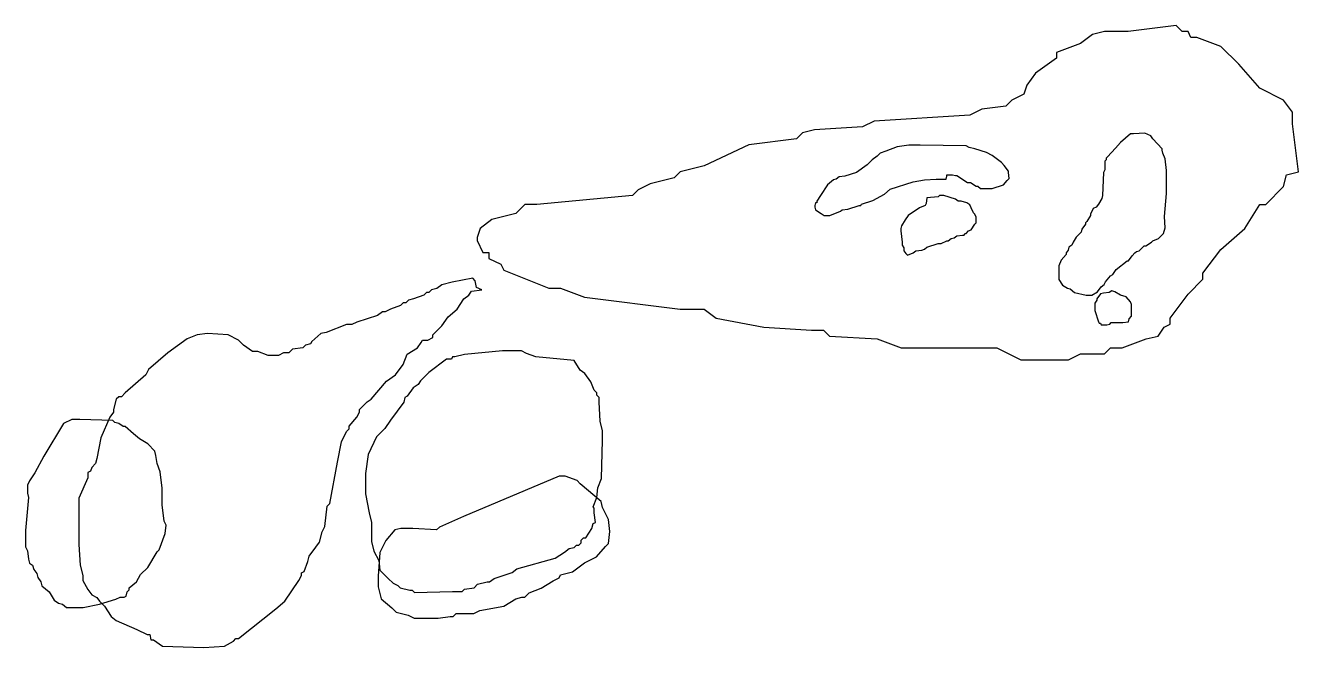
# Model space of a CAD drawing. Header units: metres. Extents: x 6.13 to 7.72, y 10.26 to 11.04.
import ezdxf

# ---------------------------------------------------------------- set-up
doc = ezdxf.new("R2010")
doc.units = ezdxf.units.M

msp = doc.modelspace()

# ---------------------------------------------------------------- linework, layer by layer
at = {"color": 31}
for points in [[(6.69237, 10.7697), (6.69983, 10.7548), (6.70729, 10.7548), (6.70729, 10.7473), (6.72221, 10.7399), (6.72594, 10.7324), (6.7819, 10.71), (6.79682, 10.71), (6.82666, 10.6988), (6.94604, 10.6839), (6.97588, 10.6839), (6.9908, 10.6727), (7.05049, 10.6615), (7.11018, 10.6578), (7.1251, 10.6578), (7.13256, 10.6503), (7.19224, 10.6466), (7.22209, 10.6354), (7.34146, 10.6354), (7.3713, 10.6205), (7.43099, 10.6205), (7.44591, 10.628), (7.47576, 10.628), (7.48322, 10.6354), (7.49814, 10.6354), (7.52798, 10.6466), (7.5429, 10.6503), (7.55036, 10.6615), (7.55783, 10.6653), (7.55783, 10.6727), (7.58021, 10.7026), (7.59886, 10.7212), (7.59886, 10.7287), (7.62124, 10.7585), (7.65109, 10.7846), (7.66974, 10.8145), (7.6772, 10.8145), (7.69958, 10.8369), (7.70331, 10.8518), (7.71823, 10.8555), (7.71077, 10.9152), (7.71077, 10.9301), (7.69958, 10.945), (7.66974, 10.96), (7.64363, 10.9898), (7.62124, 11.0122), (7.5914, 11.0234), (7.58394, 11.0234), (7.58021, 11.0308), (7.57275, 11.0308), (7.56529, 11.0383), (7.5056, 11.0308), (7.47576, 11.0308), (7.46083, 11.0271), (7.44591, 11.0159), (7.41607, 11.0047), (7.41607, 10.9973), (7.38996, 10.9786), (7.37877, 10.9637), (7.37504, 10.9525), (7.36011, 10.945), (7.35265, 10.9376), (7.32281, 10.9339), (7.30789, 10.9264), (7.18851, 10.9189), (7.17359, 10.9115), (7.11391, 10.9077), (7.09898, 10.904), (7.09152, 10.8965), (7.03184, 10.8891), (6.97588, 10.863), (6.94604, 10.8555), (6.93858, 10.8481), (6.90873, 10.8406), (6.89381, 10.8331), (6.88635, 10.8257), (6.76698, 10.8145), (6.75206, 10.8145), (6.74086, 10.8033), (6.71102, 10.7958), (6.6961, 10.7846), (6.69237, 10.7734)], [(6.19525, 10.3897), (6.19686, 10.364), (6.20007, 10.3511), (6.20007, 10.3447), (6.2065, 10.3335), (6.21132, 10.327), (6.21775, 10.3238), (6.22096, 10.319), (6.22739, 10.3126), (6.23543, 10.2997), (6.24186, 10.2949), (6.26757, 10.2836), (6.28043, 10.2772), (6.28364, 10.2772), (6.28525, 10.2708), (6.28846, 10.2708), (6.29971, 10.2627), (6.35114, 10.2611), (6.37685, 10.2627), (6.3881, 10.2692), (6.39131, 10.2724), (6.39453, 10.2724), (6.44113, 10.3093), (6.45238, 10.319), (6.47006, 10.3447), (6.47327, 10.3511), (6.47327, 10.3543), (6.47649, 10.356), (6.48131, 10.3688), (6.48292, 10.3752), (6.49095, 10.3865), (6.49577, 10.3929), (6.49899, 10.4058), (6.5022, 10.4122), (6.50542, 10.4379), (6.50863, 10.4411), (6.51827, 10.4926), (6.52309, 10.5183), (6.52952, 10.5311), (6.53274, 10.5343), (6.53274, 10.5376), (6.54238, 10.5488), (6.54559, 10.5552), (6.54559, 10.5584), (6.55524, 10.5681), (6.56006, 10.5713), (6.57934, 10.5938), (6.59059, 10.6018), (6.60023, 10.6147), (6.60505, 10.6275), (6.61791, 10.6356), (6.62273, 10.642), (6.62434, 10.6452), (6.63077, 10.6452), (6.6372, 10.6484), (6.6372, 10.6517), (6.64845, 10.6629), (6.65648, 10.6742), (6.66773, 10.6838), (6.67577, 10.6967), (6.68219, 10.7015), (6.68541, 10.7063), (6.69826, 10.7079), (6.69184, 10.7111), (6.69023, 10.7192), (6.68702, 10.7224), (6.6613, 10.7175), (6.64845, 10.7143), (6.64202, 10.7095), (6.63559, 10.7079), (6.63237, 10.7047), (6.62916, 10.7047), (6.62595, 10.7015), (6.61309, 10.6967), (6.60666, 10.695), (6.60345, 10.6918), (6.60023, 10.6918), (6.59702, 10.6886), (6.58416, 10.6838), (6.57773, 10.6806), (6.57452, 10.6806), (6.56809, 10.6758), (6.54238, 10.6677), (6.53595, 10.6645), (6.52952, 10.6645), (6.50381, 10.6549), (6.49738, 10.6533), (6.48613, 10.6436), (6.48452, 10.6404), (6.4781, 10.6388), (6.47488, 10.6356), (6.46203, 10.634), (6.4572, 10.6292), (6.45078, 10.6292), (6.44435, 10.6259), (6.43149, 10.6259), (6.41863, 10.6308), (6.41221, 10.6308), (6.40096, 10.6388), (6.39453, 10.6452), (6.38167, 10.6517), (6.35596, 10.6533), (6.3431, 10.6517), (6.33025, 10.6468), (6.30614, 10.6292), (6.28203, 10.6083), (6.27882, 10.6018), (6.25311, 10.5793), (6.24829, 10.5745), (6.24507, 10.5745), (6.24186, 10.5713), (6.23864, 10.5584), (6.23864, 10.5552), (6.23382, 10.5488), (6.22257, 10.5231), (6.21775, 10.4974), (6.21614, 10.4909), (6.21132, 10.4861), (6.20972, 10.4813), (6.2065, 10.4797), (6.2065, 10.4733), (6.19525, 10.4476), (6.19525, 10.3961), (6.19525, 10.3913)], [(6.55327, 10.4531), (6.55774, 10.4293), (6.56071, 10.4174), (6.56071, 10.3936), (6.56369, 10.3817), (6.56963, 10.3698), (6.57112, 10.3579), (6.58153, 10.3475), (6.58748, 10.3416), (6.59343, 10.3386), (6.59641, 10.3356), (6.60831, 10.3326), (6.61128, 10.3326), (6.61426, 10.3297), (6.66185, 10.3311), (6.67375, 10.3311), (6.67672, 10.3341), (6.68862, 10.3356), (6.69308, 10.3401), (6.70498, 10.343), (6.70796, 10.343), (6.71391, 10.3475), (6.73622, 10.3549), (6.74217, 10.3594), (6.78976, 10.3728), (6.80166, 10.3802), (6.80761, 10.3847), (6.81356, 10.3862), (6.81653, 10.3892), (6.81951, 10.3892), (6.82248, 10.3921), (6.82248, 10.3951), (6.82546, 10.3981), (6.82843, 10.3981), (6.83587, 10.41), (6.83736, 10.4159), (6.84033, 10.4174), (6.83885, 10.4293), (6.83885, 10.4353), (6.83736, 10.4368), (6.84182, 10.4486), (6.84331, 10.4605), (6.84777, 10.4724), (6.84926, 10.52), (6.84926, 10.5319), (6.84628, 10.5438), (6.84479, 10.5676), (6.84479, 10.5736), (6.84182, 10.5766), (6.84182, 10.5795), (6.83885, 10.5825), (6.83438, 10.5929), (6.82695, 10.6033), (6.821, 10.6078), (6.81356, 10.6197), (6.76596, 10.6242), (6.75407, 10.6286), (6.74812, 10.6316), (6.72432, 10.6316), (6.67672, 10.6271), (6.66483, 10.6242), (6.66185, 10.6242), (6.66036, 10.6212), (6.65441, 10.6212), (6.6321, 10.6048), (6.62169, 10.5944), (6.61872, 10.5899), (6.61277, 10.5855), (6.60533, 10.5751), (6.60236, 10.5736), (6.60087, 10.5676), (6.58451, 10.5453), (6.57707, 10.5349), (6.56666, 10.5245), (6.55625, 10.5022), (6.55327, 10.4784), (6.55327, 10.4546)]]:
    msp.add_lwpolyline(points, close=True, dxfattribs=at)
at = {"color": 227}
for points in [[(7.41892, 10.7209), (7.4234, 10.7137), (7.42968, 10.7101), (7.43326, 10.7092), (7.43864, 10.7048), (7.45299, 10.7012), (7.46016, 10.7012), (7.46733, 10.7057), (7.47182, 10.7119), (7.4754, 10.7146), (7.47719, 10.7182), (7.48347, 10.7254), (7.48616, 10.7272), (7.49064, 10.7335), (7.50409, 10.7442), (7.50588, 10.7442), (7.51037, 10.7505), (7.51395, 10.7541), (7.51575, 10.7559), (7.51933, 10.7568), (7.52561, 10.763), (7.5274, 10.763), (7.53457, 10.7675), (7.53637, 10.7693), (7.54354, 10.772), (7.54981, 10.7783), (7.55161, 10.7854), (7.55071, 10.7998), (7.5534, 10.8285), (7.5534, 10.8572), (7.55161, 10.8715), (7.54892, 10.8787), (7.54802, 10.8823), (7.54802, 10.8841), (7.53637, 10.8966), (7.53368, 10.9002), (7.5265, 10.9038), (7.51216, 10.9029), (7.50857, 10.9029), (7.49602, 10.8921), (7.48975, 10.885), (7.47988, 10.8742), (7.47809, 10.8724), (7.47809, 10.8706), (7.4763, 10.8688), (7.4763, 10.8617), (7.4763, 10.8581), (7.4745, 10.8545), (7.47361, 10.8258), (7.47271, 10.8222), (7.46823, 10.815), (7.46554, 10.8114), (7.46195, 10.8097), (7.45837, 10.8025), (7.45837, 10.8007), (7.45388, 10.7935), (7.45209, 10.7917), (7.45209, 10.7899), (7.44761, 10.7837), (7.44671, 10.7801), (7.44044, 10.7738), (7.43685, 10.7675), (7.43506, 10.7639), (7.43147, 10.7612), (7.43057, 10.7577), (7.42788, 10.7541), (7.42788, 10.7523), (7.42161, 10.7451), (7.41892, 10.7379), (7.41892, 10.7236), (7.41892, 10.7218)], [(7.11409, 10.8114), (7.11499, 10.8079), (7.12216, 10.8034), (7.12575, 10.8007), (7.13292, 10.8007), (7.14637, 10.8061), (7.14816, 10.8079), (7.15533, 10.8088), (7.16968, 10.8132), (7.17147, 10.8132), (7.17237, 10.815), (7.18671, 10.8195), (7.20106, 10.8276), (7.20823, 10.8339), (7.23692, 10.8428), (7.25126, 10.8455), (7.26561, 10.8464), (7.27278, 10.8464), (7.27637, 10.8464), (7.27816, 10.8464), (7.27906, 10.85), (7.27906, 10.8518), (7.28623, 10.8518), (7.28982, 10.8509), (7.29161, 10.8509), (7.30506, 10.8419), (7.30864, 10.8419), (7.31582, 10.8374), (7.31761, 10.8374), (7.3212, 10.8348), (7.33554, 10.8348), (7.34989, 10.8392), (7.35437, 10.8446), (7.35706, 10.8473), (7.35616, 10.8545), (7.35616, 10.8563), (7.35078, 10.8634), (7.3472, 10.867), (7.33554, 10.876), (7.32837, 10.8796), (7.31402, 10.8841), (7.30685, 10.8859), (7.30326, 10.8877), (7.24589, 10.8886), (7.23154, 10.8886), (7.2172, 10.8868), (7.20285, 10.8814), (7.19568, 10.8787), (7.19209, 10.8751), (7.18582, 10.8706), (7.17954, 10.8643), (7.16609, 10.8545), (7.15175, 10.85), (7.14458, 10.8491), (7.14099, 10.8464), (7.1374, 10.8455), (7.13023, 10.8392), (7.12127, 10.8258), (7.11678, 10.8186), (7.11678, 10.8168), (7.11499, 10.8168), (7.11409, 10.8132), (7.11409, 10.8123)], [(7.22168, 10.7819), (7.22347, 10.7675), (7.22347, 10.7639), (7.22527, 10.7603), (7.22527, 10.7568), (7.22795, 10.7532), (7.22975, 10.7514), (7.23692, 10.7541), (7.24051, 10.7568), (7.24768, 10.7577), (7.25126, 10.7586), (7.25395, 10.7612), (7.2683, 10.7657), (7.27189, 10.7657), (7.27906, 10.7693), (7.28085, 10.7693), (7.28444, 10.772), (7.28802, 10.7729), (7.29161, 10.7756), (7.29878, 10.7765), (7.30057, 10.7765), (7.30147, 10.7783), (7.30326, 10.7783), (7.30595, 10.7819), (7.30954, 10.7828), (7.31402, 10.7899), (7.31582, 10.7917), (7.31582, 10.7989), (7.31402, 10.8025), (7.31223, 10.8043), (7.30954, 10.8106), (7.30775, 10.8141), (7.30416, 10.8168), (7.29699, 10.8186), (7.2934, 10.8186), (7.28982, 10.8213), (7.27547, 10.8258), (7.27189, 10.8258), (7.27009, 10.8258), (7.2683, 10.824), (7.25395, 10.8231), (7.25306, 10.8159), (7.25216, 10.8132), (7.24499, 10.8106), (7.23064, 10.8007), (7.22706, 10.7953), (7.22258, 10.7881), (7.22168, 10.7846), (7.22168, 10.7828)], [(7.46375, 10.6823), (7.46823, 10.668), (7.46913, 10.6662), (7.47092, 10.6662), (7.47182, 10.6644), (7.47899, 10.6644), (7.48257, 10.6653), (7.48437, 10.6671), (7.49871, 10.6671), (7.50588, 10.668), (7.50678, 10.6716), (7.50947, 10.6752), (7.50947, 10.6895), (7.50857, 10.6931), (7.50319, 10.6994), (7.49602, 10.7012), (7.48885, 10.7057), (7.48526, 10.7066), (7.48168, 10.7048), (7.4745, 10.7039), (7.47092, 10.703), (7.46644, 10.6967), (7.46644, 10.6949), (7.46375, 10.6913), (7.46375, 10.6841), (7.46375, 10.6832)]]:
    msp.add_lwpolyline(points, close=True, dxfattribs=at)
at = {"color": 236}
for points in [[(6.1285, 10.387), (6.13107, 10.3819), (6.13236, 10.3716), (6.13364, 10.3665), (6.13749, 10.3639), (6.13877, 10.3588), (6.14262, 10.3536), (6.14391, 10.3485), (6.14776, 10.3434), (6.14904, 10.3382), (6.15802, 10.3305), (6.16444, 10.3203), (6.16958, 10.3164), (6.17471, 10.3151), (6.17984, 10.3113), (6.20038, 10.3113), (6.22091, 10.3151), (6.24145, 10.3216), (6.24658, 10.3241), (6.25172, 10.3241), (6.25428, 10.3254), (6.25557, 10.3305), (6.25813, 10.3331), (6.25813, 10.3357), (6.26712, 10.3434), (6.27225, 10.3524), (6.28124, 10.3613), (6.29279, 10.3806), (6.29535, 10.3832), (6.30305, 10.4037), (6.30434, 10.414), (6.30177, 10.4191), (6.2992, 10.4396), (6.2992, 10.4602), (6.29664, 10.4807), (6.29279, 10.491), (6.2915, 10.5012), (6.29022, 10.5064), (6.28124, 10.5154), (6.27097, 10.5218), (6.26327, 10.5282), (6.253, 10.5372), (6.25043, 10.5372), (6.2453, 10.541), (6.24017, 10.5423), (6.2376, 10.5449), (6.19653, 10.5462), (6.18626, 10.5462), (6.17599, 10.541), (6.15161, 10.5), (6.14006, 10.4794), (6.13364, 10.4692), (6.13107, 10.464), (6.13107, 10.4538), (6.13236, 10.4486), (6.1285, 10.4075), (6.1285, 10.3883)], [(6.56913, 10.3371), (6.57286, 10.3221), (6.58593, 10.3109), (6.59153, 10.3053), (6.60646, 10.3016), (6.61392, 10.2979), (6.64378, 10.2979), (6.65871, 10.2997), (6.66244, 10.2997), (6.66618, 10.3035), (6.6811, 10.3035), (6.68857, 10.3035), (6.69603, 10.3072), (6.72589, 10.3128), (6.74082, 10.3221), (6.74829, 10.324), (6.75202, 10.324), (6.75762, 10.3296), (6.77255, 10.3352), (6.78748, 10.3445), (6.79494, 10.3482), (6.79681, 10.352), (6.81174, 10.3557), (6.82667, 10.3669), (6.8416, 10.3744), (6.8528, 10.3874), (6.85653, 10.3912), (6.8584, 10.4061), (6.85653, 10.421), (6.84907, 10.436), (6.8472, 10.4434), (6.82107, 10.4658), (6.81734, 10.4696), (6.80241, 10.4752), (6.79494, 10.4752), (6.67551, 10.4248), (6.64565, 10.4117), (6.64191, 10.408), (6.61205, 10.4098), (6.59712, 10.4098), (6.58966, 10.408), (6.57846, 10.3949), (6.571, 10.38), (6.56913, 10.3501), (6.56913, 10.3426), (6.56913, 10.3389)]]:
    msp.add_lwpolyline(points, close=True, dxfattribs=at)

doc.saveas('drawing.dxf')
